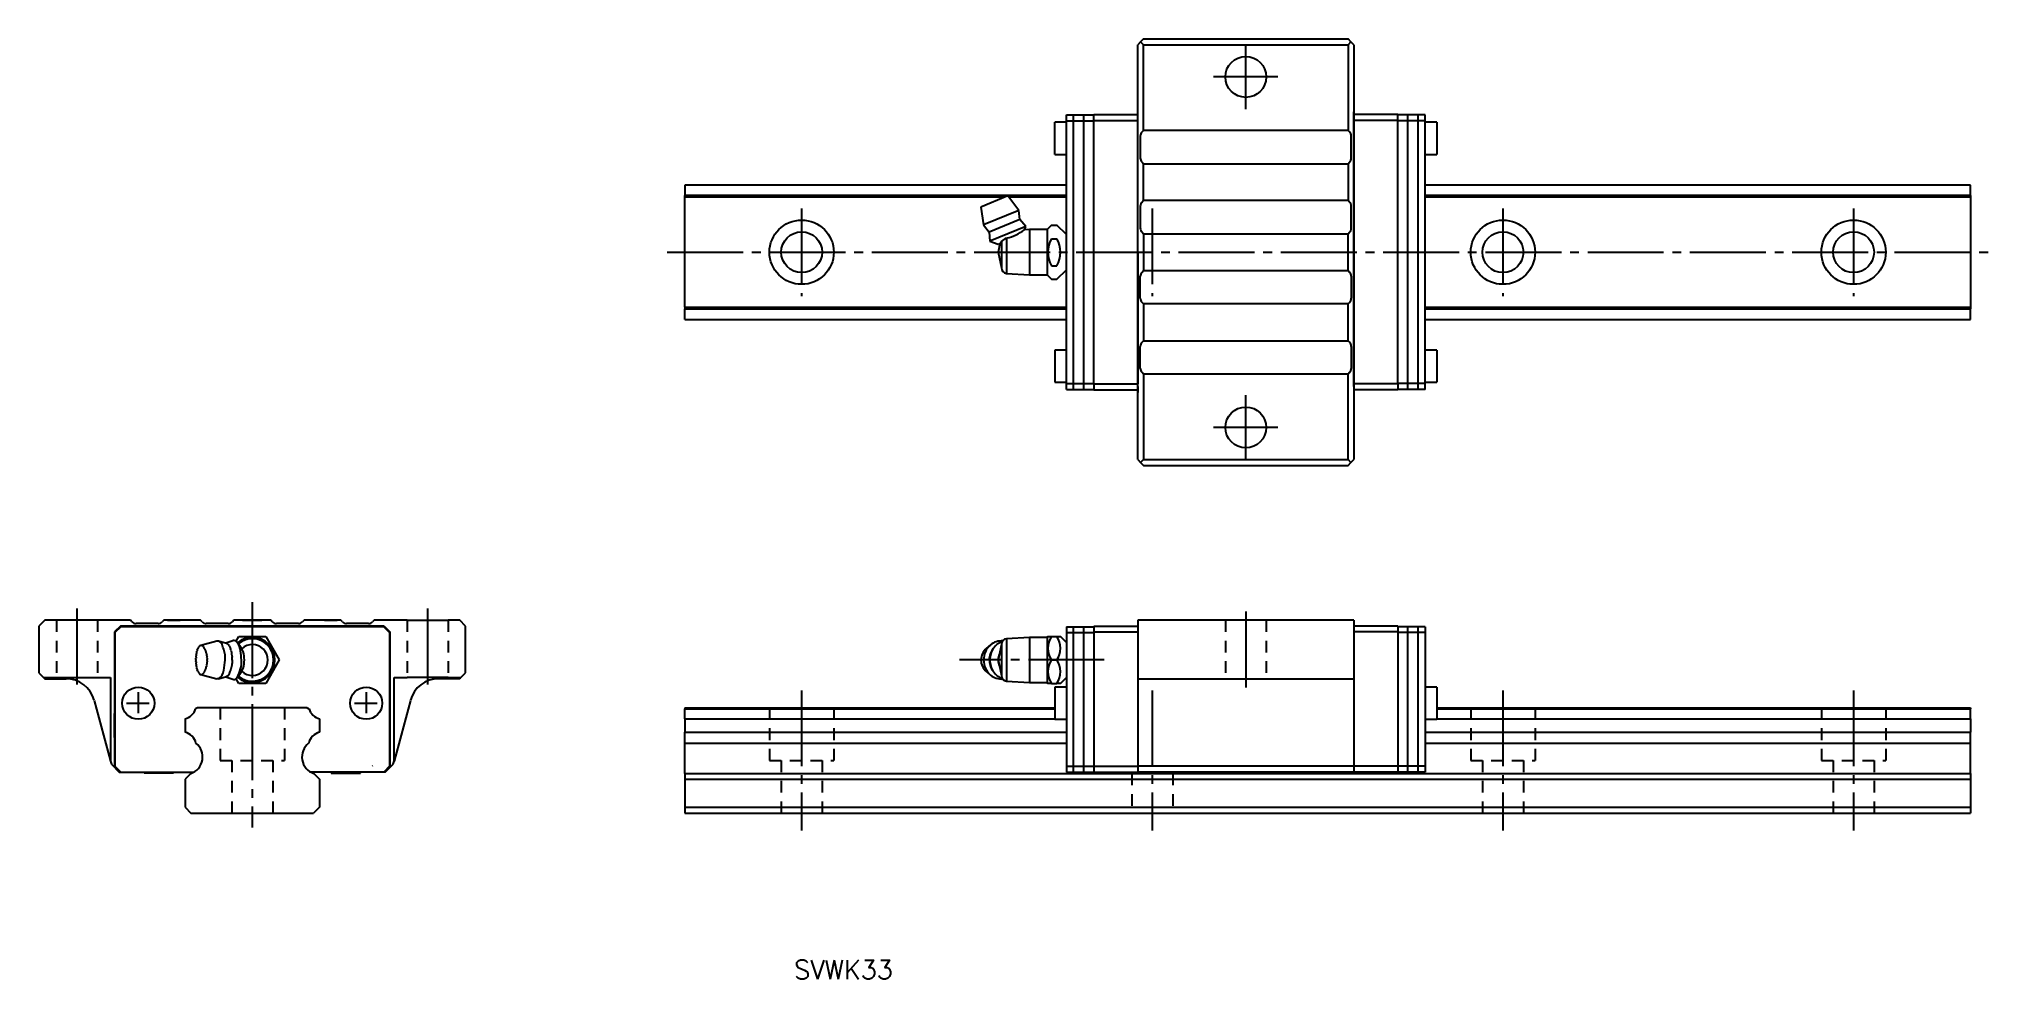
# Model space of a CAD drawing. Extents: x -74 to 260, y 684 to 845.
import ezdxf

# ---------------------------------------------------------------- set-up
doc = ezdxf.new("R2010")
doc.units = 0
doc.linetypes.add('CENTER', pattern=[17.5, 13, -1.5, 1.5, -1.5])
doc.linetypes.add('DASHED', pattern=[3.5, 2, -1.5])
doc.layers.get('0').update_dxf_attribs({"linetype": 'CONTINUOUS'})
doc.layers.add('CENTER', color=1, linetype='CENTER')
doc.styles.get("Standard").update_dxf_attribs({"font": 'txt.shx', "bigfont": '@extfont2.shx'})

msp = doc.modelspace()

# ---------------------------------------------------------------- linework, layer by layer
at = {"color": 7, "linetype": 'CONTINUOUS'}
for p, q in [((114.9, 844.7), (114.4, 844.2)), ((114.4, 773.2), (114.4, 844.2)), ((115.4, 845.2), (114.9, 844.7)), ((115.4, 844.2), (114.9, 844.7)), ((115.4, 845.2), (150.4, 845.2)), ((115.4, 829.55), (115.4, 844.2)), ((115.4, 844.2), (150.4, 844.2)), ((150.9, 844.7), (150.4, 845.2)), ((150.9, 844.7), (150.4, 844.2)), ((150.4, 844.2), (150.4, 829.55)), ((151.4, 844.2), (150.9, 844.7)), ((151.4, 844.2), (151.4, 773.2)), ((102.2, 830.95), (100.2, 830.95)), ((100.2, 825.45), (100.2, 830.95)), ((101.8, 830.95), (100.6, 830.95)), ((102.2, 785.2), (102.2, 832.2)), ((102.2, 832.2), (106.9, 832.2)), ((102.2, 831.2), (106.9, 831.2)), ((103.4, 785.2), (103.4, 832.2)), ((105.2, 785.2), (105.2, 832.2)), ((106.9, 831.25), (106.9, 832.25)), ((106.9, 832.25), (114.4, 832.25)), ((106.9, 786.15), (106.9, 831.25)), ((106.9, 831.25), (114.4, 831.25)), ((114.4, 831.7), (114.4, 832.7)), ((114.4, 831.25), (114.4, 832.3)), ((114.4, 785.7), (114.4, 831.7)), ((114.4, 808.7), (114.4, 831.25)), ((114.4, 808.7), (114.4, 831.25)), ((151.4, 831.7), (151.4, 832.7)), ((151.4, 832.3), (151.4, 831.25)), ((158.9, 832.25), (151.4, 832.25)), ((151.4, 785.7), (151.4, 831.7)), ((158.9, 831.25), (151.4, 831.25)), ((151.4, 831.25), (151.4, 808.7)), ((151.4, 808.7), (151.4, 831.25)), ((158.9, 831.25), (158.9, 832.25)), ((163.6, 832.2), (158.9, 832.2)), ((158.9, 786.15), (158.9, 831.25)), ((163.6, 831.2), (158.9, 831.2)), ((160.6, 785.2), (160.6, 832.2)), ((162.4, 785.2), (162.4, 832.2)), ((163.6, 785.2), (163.6, 832.2)), ((165.6, 830.95), (163.6, 830.95)), ((165.6, 830.95), (165.6, 825.45)), ((114.85, 828.58), (114.85, 824.81)), ((115.4, 829.55), (115.14, 829.29)), ((150.4, 829.55), (115.4, 829.55)), ((150.66, 829.29), (150.4, 829.55)), ((150.95, 824.81), (150.95, 828.58)), ((100.2, 825.45), (102.2, 825.45)), ((100.6, 825.45), (101.8, 825.45)), ((115.14, 824.1), (115.4, 823.85)), ((115.4, 823.85), (150.4, 823.85)), ((115.4, 817.55), (115.4, 823.85)), ((150.4, 823.85), (150.66, 824.1)), ((150.4, 823.85), (150.4, 817.55)), ((163.6, 825.45), (165.6, 825.45)), ((102.2, 820.2), (36.9, 820.2)), ((36.9, 820.2), (36.9, 818.4)), ((102.2, 818.4), (36.9, 818.4)), ((36.9, 818.1), (36.9, 818.4)), ((36.9, 799.3), (36.9, 818.1)), ((91.63, 818.1), (36.9, 818.1)), ((92.21, 818.34), (87.59, 816.43)), ((94.06, 815.86), (92.21, 818.34)), ((102.2, 818.1), (92.39, 818.1)), ((115.4, 817.55), (115.14, 817.29)), ((150.4, 817.55), (115.4, 817.55)), ((150.66, 817.29), (150.4, 817.55)), ((256.9, 820.2), (163.6, 820.2)), ((256.9, 818.4), (163.6, 818.4)), ((256.9, 818.1), (163.6, 818.1)), ((256.9, 818.4), (256.9, 820.2)), ((256.9, 818.4), (256.9, 818.1)), ((256.9, 818.1), (256.9, 799.3)), ((87.59, 816.43), (88.04, 813.36)), ((94.06, 815.86), (88.04, 813.36)), ((94.25, 814.31), (89.01, 812.14)), ((94.25, 814.31), (94.06, 815.86)), ((95.29, 813.12), (94.25, 814.31)), ((114.85, 816.58), (114.85, 812.81)), ((150.95, 812.81), (150.95, 816.58)), ((88.04, 813.36), (89.01, 812.14)), ((89.01, 812.14), (89.11, 810.56)), ((95.29, 813.12), (89.11, 810.56)), ((89.11, 810.56), (90.5, 810.05)), ((90.98, 810.25), (91.1, 810.51)), ((91.1, 810.51), (91.98, 811.15)), ((91.1, 810.51), (91.1, 806.05)), ((91.98, 811.15), (91.98, 805.05)), ((95.01, 812.52), (95.29, 813.12)), ((95.9, 812.57), (95.01, 812.52)), ((95.01, 812.52), (95.01, 812.52)), ((95.01, 812.52), (95.01, 812.52)), ((95.9, 812.57), (95.9, 804.82)), ((98.9, 812.57), (95.9, 812.57)), ((99.65, 813.32), (98.9, 812.57)), ((98.9, 812.57), (98.9, 804.82)), ((99.65, 813.32), (100.58, 813.32)), ((99.65, 811.01), (100.58, 811.01)), ((102.2, 811.7), (100.58, 813.32)), ((115.14, 812.1), (115.4, 811.85)), ((115.4, 811.85), (150.4, 811.85)), ((115.4, 811.85), (115.4, 805.55)), ((150.4, 811.85), (150.66, 812.1)), ((150.4, 805.55), (150.4, 811.85)), ((90.5, 810.05), (90.98, 810.25)), ((90.84, 810.19), (90.5, 808.7)), ((90.5, 808.7), (91.1, 806.05)), ((114.4, 808.7), (114.4, 786.15)), ((114.4, 786.15), (114.4, 808.7)), ((115.4, 810.35), (115.4, 807.05)), ((150.4, 807.05), (150.4, 810.35)), ((151.4, 808.7), (151.4, 786.15)), ((151.4, 808.7), (151.4, 786.15)), ((91.98, 805.05), (95.9, 804.82)), ((95.9, 804.82), (98.9, 804.82)), ((98.9, 804.82), (99.65, 804.08)), ((99.65, 806.39), (100.58, 806.39)), ((99.65, 804.08), (100.58, 804.08)), ((100.58, 804.08), (102.2, 805.7)), ((114.85, 800.81), (114.85, 804.58)), ((115.14, 805.29), (115.4, 805.55)), ((115.4, 805.55), (150.4, 805.55)), ((150.4, 805.55), (150.66, 805.29)), ((150.95, 804.58), (150.95, 800.81)), ((36.9, 799.3), (102.2, 799.3)), ((36.9, 799.3), (36.9, 799)), ((36.9, 799), (102.2, 799)), ((36.9, 797.2), (36.9, 799)), ((36.9, 797.2), (102.2, 797.2)), ((115.4, 799.85), (115.14, 800.1)), ((150.4, 799.85), (115.4, 799.85)), ((115.4, 799.85), (115.4, 793.55)), ((150.66, 800.1), (150.4, 799.85)), ((150.4, 793.55), (150.4, 799.85)), ((163.6, 799.3), (256.9, 799.3)), ((163.6, 799), (256.9, 799)), ((163.6, 797.2), (256.9, 797.2)), ((256.9, 799.3), (256.9, 799)), ((256.9, 797.2), (256.9, 799)), ((102.2, 791.95), (100.2, 791.95)), ((100.2, 791.95), (100.2, 786.45)), ((114.85, 788.81), (114.85, 792.58)), ((115.14, 793.29), (115.4, 793.55)), ((115.4, 793.55), (150.4, 793.55)), ((150.4, 793.55), (150.66, 793.29)), ((150.95, 792.58), (150.95, 788.81)), ((165.6, 791.95), (163.6, 791.95)), ((165.6, 791.95), (165.6, 786.45)), ((115.4, 787.85), (115.14, 788.1)), ((150.4, 787.85), (115.4, 787.85)), ((115.4, 787.85), (115.4, 773.2)), ((150.66, 788.1), (150.4, 787.85)), ((150.4, 773.2), (150.4, 787.85)), ((100.2, 786.45), (102.2, 786.45)), ((102.2, 786.2), (106.9, 786.2)), ((102.2, 785.2), (106.9, 785.2)), ((106.9, 786.15), (114.4, 786.15)), ((106.9, 786.15), (106.9, 785.15)), ((106.9, 785.15), (114.4, 785.15)), ((114.4, 785.1), (114.4, 786.15)), ((114.4, 785.7), (114.4, 784.7)), ((158.9, 786.15), (151.4, 786.15)), ((151.4, 786.15), (151.4, 785.1)), ((151.4, 785.7), (151.4, 784.7)), ((158.9, 785.15), (151.4, 785.15)), ((163.6, 786.2), (158.9, 786.2)), ((158.9, 786.15), (158.9, 785.15)), ((163.6, 785.2), (158.9, 785.2)), ((163.6, 786.45), (165.6, 786.45)), ((114.4, 773.2), (114.9, 772.7)), ((115.4, 773.2), (114.9, 772.7)), ((114.9, 772.7), (115.4, 772.2)), ((115.4, 773.2), (150.4, 773.2)), ((115.4, 772.2), (150.4, 772.2)), ((150.9, 772.7), (150.4, 773.2)), ((150.4, 772.2), (150.9, 772.7)), ((150.9, 772.7), (151.4, 773.2)), ((-72.6, 745.7), (-73.6, 744.7)), ((-73.6, 744.7), (-73.6, 736.7)), ((-70.6, 745.7), (-72.6, 745.7)), ((-63.6, 745.7), (-70.6, 745.7)), ((-57.95, 745.7), (-63.6, 745.7)), ((-59.65, 744.7), (-60.65, 743.7)), ((-59.6, 744.6), (-60.6, 743.6)), ((-14.55, 744.7), (-59.65, 744.7)), ((-14.6, 744.6), (-59.6, 744.6)), ((-57.69, 745.44), (-57.95, 745.7)), ((-53.21, 745.15), (-56.98, 745.15)), ((-52.25, 745.7), (-52.51, 745.44)), ((-45.95, 745.7), (-52.25, 745.7)), ((-51.6, 745.7), (-49.45, 745.7)), ((-45.69, 745.44), (-45.95, 745.7)), ((-41.21, 745.15), (-44.98, 745.15)), ((-40.25, 745.7), (-40.51, 745.44)), ((-33.95, 745.7), (-40.25, 745.7)), ((-35.45, 745.7), (-38.75, 745.7)), ((-38.75, 745.7), (-35.45, 745.7)), ((-33.69, 745.44), (-33.95, 745.7)), ((-29.21, 745.15), (-32.98, 745.15)), ((-28.25, 745.7), (-28.51, 745.44)), ((-21.95, 745.7), (-28.25, 745.7)), ((-24.75, 745.7), (-22.6, 745.7)), ((-21.69, 745.44), (-21.95, 745.7)), ((-17.21, 745.15), (-20.98, 745.15)), ((-16.25, 745.7), (-16.51, 745.44)), ((-16.25, 745.7), (-16.51, 745.44)), ((-10.6, 745.7), (-16.25, 745.7)), ((-10.6, 745.7), (-16.25, 745.7)), ((-14.6, 744.6), (-13.6, 743.6)), ((-14.55, 744.7), (-13.55, 743.7)), ((-10.6, 745.7), (-3.6, 745.7)), ((-1.6, 745.7), (-3.6, 745.7)), ((-0.6, 744.7), (-1.6, 745.7)), ((-0.6, 736.7), (-0.6, 744.7)), ((102.2, 744.6), (102.2, 719.7)), ((102.2, 744.6), (106.9, 744.6)), ((103.4, 719.7), (103.4, 744.6)), ((105.2, 719.7), (105.2, 744.6)), ((106.9, 744.7), (114.4, 744.7)), ((106.9, 744.7), (106.9, 743.7)), ((151.4, 745.7), (114.4, 745.7)), ((114.4, 745.7), (114.4, 744.7)), ((114.4, 744.7), (114.4, 737.7)), ((151.4, 745.7), (151.4, 744.7)), ((158.9, 744.7), (151.4, 744.7)), ((151.4, 744.7), (151.4, 737.7)), ((158.9, 744.7), (158.9, 743.7)), ((163.6, 744.6), (158.9, 744.6)), ((160.6, 719.7), (160.6, 744.6)), ((162.4, 719.7), (162.4, 744.6)), ((163.6, 744.6), (163.6, 719.7)), ((-60.65, 743.7), (-60.65, 729.75)), ((-60.6, 743.6), (-60.6, 731.5)), ((-43.14, 742.14), (-45.88, 741.38)), ((-42.87, 742.13), (-43.14, 742.14)), ((-41.5, 741.71), (-42.87, 742.13)), ((-40.42, 742.2), (-41.64, 741.76)), ((-39.87, 742.1), (-39.41, 742.9)), ((-39.24, 741.32), (-39.66, 741.88)), ((-39.41, 742.9), (-34.79, 742.9)), ((-38.91, 740.83), (-39.24, 741.32)), ((-38.65, 740.33), (-38.91, 740.83)), ((-34.79, 742.9), (-32.48, 738.9)), ((-13.6, 743.6), (-13.6, 731.5)), ((-13.55, 743.7), (-13.55, 720.7)), ((89.21, 741.48), (88.49, 740.88)), ((91.1, 741.55), (90.5, 738.9)), ((91.1, 741.55), (91.1, 736.25)), ((95.9, 742.77), (91.98, 742.54)), ((91.98, 742.54), (91.98, 735.25)), ((98.9, 742.77), (95.9, 742.77)), ((95.9, 742.77), (95.9, 735.02)), ((99.03, 742.9), (98.9, 742.77)), ((98.9, 742.77), (98.9, 735.02)), ((99.03, 742.9), (99.65, 742.9)), ((99.65, 742.9), (100.58, 742.9)), ((100.58, 742.9), (101.2, 742.9)), ((102.2, 741.9), (101.2, 742.9)), ((102.2, 743.6), (106.9, 743.6)), ((106.9, 743.7), (106.9, 720.7)), ((106.9, 743.7), (114.4, 743.7)), ((158.9, 743.7), (151.4, 743.7)), ((158.9, 743.7), (158.9, 720.7)), ((163.6, 743.6), (158.9, 743.6)), ((-38.91, 736.96), (-38.65, 737.47)), ((-32.48, 738.9), (-34.79, 734.9)), ((90.5, 738.9), (91.1, 736.25)), ((99.65, 738.9), (100.58, 738.9)), ((114.4, 737.7), (114.4, 720.7)), ((151.4, 737.7), (151.4, 720.7)), ((-73.6, 736.7), (-72.8, 735.9)), ((-72.8, 735.9), (-70.6, 735.9)), ((-72.8, 735.9), (-72.6, 735.7)), ((-72.6, 735.7), (-68.97, 735.7)), ((-70.6, 735.9), (-63.6, 735.9)), ((-63.6, 735.9), (-61.35, 735.9)), ((-61.35, 735.9), (-61.35, 721.56)), ((-45.88, 736.41), (-43.14, 735.66)), ((-42.86, 735.66), (-43.14, 735.66)), ((-42.87, 735.66), (-41.5, 736.08)), ((-41.64, 736.04), (-40.42, 735.59)), ((-39.41, 734.9), (-39.87, 735.7)), ((-39.66, 735.92), (-39.24, 736.48)), ((-34.79, 734.9), (-39.41, 734.9)), ((-39.24, 736.48), (-38.91, 736.96)), ((-37.1, 733.9), (-37.1, 733.91)), ((-37.1, 733.91), (-37.1, 733.91)), ((-12.85, 721.56), (-12.85, 735.9)), ((-12.85, 735.9), (-10.6, 735.9)), ((-3.6, 735.9), (-10.6, 735.9)), ((-1.6, 735.7), (-5.22, 735.7)), ((-3.6, 735.9), (-1.4, 735.9)), ((-1.4, 735.9), (-1.6, 735.7)), ((-1.4, 735.9), (-0.6, 736.7)), ((91.98, 735.25), (95.9, 735.02)), ((95.9, 735.02), (98.9, 735.02)), ((98.9, 735.02), (99.03, 734.9)), ((99.65, 734.9), (99.03, 734.9)), ((99.65, 734.9), (100.58, 734.9)), ((100.2, 734.25), (100.2, 728.75)), ((102.2, 734.25), (100.2, 734.25)), ((101.2, 734.9), (100.58, 734.9)), ((101.2, 734.9), (102.2, 735.9)), ((114.4, 735.7), (151.4, 735.7)), ((165.6, 734.25), (163.6, 734.25)), ((165.6, 734.25), (165.6, 728.75)), ((-64.14, 731.99), (-61.35, 721.56)), ((-60.6, 731.5), (-60.6, 720.7)), ((-58.63, 731.5), (-54.73, 731.5)), ((-56.6, 733.38), (-56.6, 729.78)), ((-46.5, 730.7), (-46.8, 730.52)), ((-27.7, 730.7), (-46.5, 730.7)), ((-27.7, 730.7), (-27.4, 730.52)), ((-19.63, 731.5), (-15.73, 731.5)), ((-17.6, 733.38), (-17.6, 729.78)), ((-13.6, 731.5), (-13.6, 720.7)), ((-10.05, 731.99), (-12.85, 721.56)), ((36.9, 730.7), (100.2, 730.7)), ((36.9, 730.7), (36.9, 730.52)), ((36.9, 730.52), (100.2, 730.52)), ((36.9, 728.85), (36.9, 730.52)), ((165.6, 730.7), (256.9, 730.7)), ((165.6, 730.52), (256.9, 730.52)), ((256.9, 730.7), (256.9, 730.52)), ((256.9, 728.85), (256.9, 730.52)), ((-60.65, 729.75), (-60.65, 725.65)), ((-60.65, 725.65), (-60.65, 729.75)), ((-48.6, 728.85), (-48.6, 726.54)), ((-25.6, 728.85), (-25.6, 726.54)), ((36.9, 728.85), (100.2, 728.85)), ((36.9, 728.85), (36.9, 726.54)), ((100.2, 728.75), (102.2, 728.75)), ((163.6, 728.75), (165.6, 728.75)), ((165.6, 728.85), (256.9, 728.85)), ((256.9, 728.85), (256.9, 726.54)), ((-60.65, 725.65), (-60.65, 720.7)), ((-60.65, 725.65), (-60.6, 725.65)), ((36.9, 726.54), (102.2, 726.54)), ((36.9, 724.65), (36.9, 726.54)), ((36.9, 724.65), (102.2, 724.65)), ((36.9, 719.45), (36.9, 724.65)), ((163.6, 726.54), (256.9, 726.54)), ((163.6, 724.65), (256.9, 724.65)), ((256.9, 724.65), (256.9, 726.54)), ((256.9, 719.45), (256.9, 724.65)), ((-61.35, 721.56), (-61.21, 721.06)), ((-61.21, 721.06), (-59.85, 719.7)), ((-60.85, 720.7), (-59.85, 719.7)), ((-59.85, 719.7), (-60.85, 720.7)), ((-60.65, 720.7), (-59.65, 719.7)), ((-60.6, 720.7), (-59.6, 719.7)), ((-16.54, 720.76), (-16.59, 720.75)), ((-13.6, 720.7), (-14.6, 719.7)), ((-13.55, 720.7), (-14.55, 719.7)), ((-14.35, 719.7), (-12.98, 721.06)), ((-13.35, 720.7), (-14.35, 719.7)), ((-13.35, 720.7), (-14.35, 719.7)), ((-12.98, 721.06), (-12.85, 721.56)), ((102.2, 720.7), (106.9, 720.7)), ((106.9, 720.7), (114.4, 720.7)), ((106.9, 720.7), (106.9, 719.7)), ((151.4, 720.7), (114.4, 720.7)), ((114.4, 720.7), (114.4, 719.7)), ((158.9, 720.7), (151.4, 720.7)), ((151.4, 720.7), (151.4, 719.7)), ((158.9, 720.7), (158.9, 719.7)), ((163.6, 720.7), (158.9, 720.7)), ((-59.85, 719.7), (-59.65, 719.7)), ((-59.65, 719.7), (-59.6, 719.7)), ((-59.6, 719.7), (-53.38, 719.7)), ((-55.6, 719.66), (-55.6, 719.5)), ((-50.6, 719.5), (-55.6, 719.5)), ((-53.38, 719.7), (-48.71, 719.7)), ((-53.38, 719.7), (-48.71, 719.7)), ((-50.6, 719.5), (-50.6, 719.7)), ((-48.71, 719.7), (-47.1, 719.7)), ((-48.71, 719.7), (-47.1, 719.7)), ((-47.64, 719.45), (-48.6, 718.5)), ((-48.6, 718.5), (-48.6, 713.7)), ((-25.48, 719.7), (-27.1, 719.7)), ((-26.56, 719.45), (-25.6, 718.5)), ((-25.6, 718.5), (-25.6, 713.7)), ((-20.82, 719.7), (-25.48, 719.7)), ((-23.6, 719.7), (-23.6, 719.5)), ((-23.6, 719.5), (-18.6, 719.5)), ((-14.6, 719.7), (-20.82, 719.7)), ((-18.6, 719.5), (-18.6, 719.7)), ((-14.55, 719.7), (-14.6, 719.7)), ((-14.35, 719.7), (-14.55, 719.7)), ((36.9, 719.45), (256.9, 719.45)), ((36.9, 719.45), (36.9, 718.5)), ((36.9, 718.5), (256.9, 718.5)), ((36.9, 718.5), (36.9, 713.7)), ((102.2, 719.7), (106.9, 719.7)), ((106.9, 719.7), (114.4, 719.7)), ((151.4, 719.7), (114.4, 719.7)), ((117.4, 719.7), (117.4, 719.5)), ((117.4, 719.5), (122.4, 719.5)), ((122.4, 719.5), (122.4, 719.7)), ((143.4, 719.7), (143.4, 719.5)), ((143.4, 719.5), (148.4, 719.5)), ((148.4, 719.5), (148.4, 719.7)), ((158.9, 719.7), (151.4, 719.7)), ((163.6, 719.7), (158.9, 719.7)), ((256.9, 719.45), (256.9, 718.5)), ((256.9, 718.5), (256.9, 713.7)), ((-48.6, 713.7), (-47.6, 712.7)), ((-25.6, 713.7), (-26.6, 712.7)), ((36.9, 713.7), (256.9, 713.7)), ((36.9, 713.7), (36.9, 712.7)), ((256.9, 713.7), (256.9, 712.7)), ((-47.6, 712.7), (-26.6, 712.7)), ((36.9, 712.7), (256.9, 712.7))]:
    msp.add_line(p, q, dxfattribs=at)
at = {"color": 3, "linetype": 'DASHED'}
for p, q in [((-70.6, 745.7), (-70.6, 735.9)), ((-63.6, 745.7), (-63.6, 735.9)), ((-10.6, 745.7), (-10.6, 735.9)), ((-3.6, 745.7), (-3.6, 735.9)), ((129.4, 745.7), (129.4, 735.7)), ((136.4, 745.7), (136.4, 735.7)), ((-42.6, 730.7), (-42.6, 721.7)), ((-31.6, 730.7), (-31.6, 721.7)), ((51.4, 730.7), (51.4, 721.7)), ((62.4, 730.7), (62.4, 721.7)), ((171.4, 730.7), (171.4, 721.7)), ((182.4, 730.7), (182.4, 721.7)), ((231.4, 730.7), (231.4, 721.7)), ((242.4, 730.7), (242.4, 721.7)), ((-42.6, 721.7), (-31.6, 721.7)), ((-40.6, 721.7), (-40.6, 712.7)), ((-33.6, 721.7), (-33.6, 712.7)), ((51.4, 721.7), (62.4, 721.7)), ((53.4, 721.7), (53.4, 712.7)), ((60.4, 721.7), (60.4, 712.7)), ((171.4, 721.7), (182.4, 721.7)), ((173.4, 721.7), (173.4, 712.7)), ((180.4, 721.7), (180.4, 712.7)), ((231.4, 721.7), (242.4, 721.7)), ((233.4, 721.7), (233.4, 712.7)), ((240.4, 721.7), (240.4, 712.7)), ((113.4, 719.45), (113.4, 712.7)), ((120.4, 719.45), (120.4, 712.7))]:
    msp.add_line(p, q, dxfattribs=at)
at = {"color": 7, "linetype": 'CONTINUOUS'}
for centre, radius in [((132.9, 838.7), 3.5), ((56.9, 808.7), 5.5), ((176.9, 808.7), 5.5), ((236.9, 808.7), 5.5), ((56.9, 808.7), 3.5), ((176.9, 808.7), 3.5), ((236.9, 808.7), 3.5), ((132.9, 778.7), 3.5), ((-56.6, 731.5), 2.75), ((-56.6, 731.5), 2.75), ((-17.6, 731.5), 2.75)]:
    msp.add_circle(centre, radius, dxfattribs=at)
for centre, radius, start, end in [((115.85, 828.58), 1, 135, 180), ((149.95, 828.58), 1, 0, 45), ((115.85, 824.81), 1, 180, 225), ((149.95, 824.81), 1, 315, 0), ((115.85, 816.58), 1, 135, 180), ((149.95, 816.58), 1, 0, 45), ((90.59, 818.25), 7.24, 281.1312, 307.648), ((103.65, 808.7), 4.62, 150.0092, 209.9908), ((96.58, 808.7), 4.62, 330.0001, 29.9999), ((115.85, 812.81), 1, 180, 225), ((149.95, 812.81), 1, 315, 0), ((92.1, 806.05), 1, 180, 263.2229), ((115.85, 804.58), 1, 135, 180), ((149.95, 804.58), 1, 0, 45), ((115.85, 800.81), 1, 180, 225), ((149.95, 800.81), 1, 315, 0), ((115.85, 792.58), 1, 135, 180), ((149.95, 792.58), 1, 0, 45), ((115.85, 788.81), 1, 180, 225), ((149.95, 788.81), 1, 315, 0), ((-56.98, 746.15), 1, 225, 270), ((-53.21, 746.15), 1, 270, 315), ((-44.98, 746.15), 1, 225, 270), ((-41.21, 746.15), 1, 270, 315), ((-32.98, 746.15), 1, 225, 270), ((-29.21, 746.15), 1, 270, 315), ((-20.98, 746.15), 1, 225, 270), ((-17.21, 746.15), 1, 270, 315), ((-52.15, 741.57), 5.71, 345.9229, 347.9835), ((-45.09, 740.07), 1.51, 160.0922, 167.9835), ((-68.36, 748.5), 23.24, 340.0922, 340.6158), ((-45.32, 740.39), 1.18, 149.9462, 160.6158), ((-44.26, 739.78), 2.41, 144.2871, 149.9462), ((-45.82, 740.9), 0.49, 97.1639, 144.2871), ((-45.93, 740.76), 0.628, 42.7713, 85.8209), ((-46.76, 739.99), 1.76, 34.4113, 42.7713), ((-46.44, 740.21), 1.37, 24.8028, 34.4113), ((-50.76, 738.21), 6.13, 22.7591, 24.8028), ((-46.8, 739.87), 1.84, 16.1339, 22.7591), ((-78.46, 730.72), 34.79, 15.7913, 16.1339), ((-43.28, 741.14), 1.08, 21.0278, 67.2834), ((-62.84, 733.62), 22.03, 18.6519, 21.0278), ((-45.95, 739.32), 4.21, 354.2322, 18.6519), ((-42.09, 740.45), 1.39, 55.0676, 65.0564), ((-41.66, 741.06), 0.646, 25.4744, 55.0676), ((-20.64, 751.08), 22.64, 205.4744, 206.7542), ((-42.1, 740.26), 1.4, 7.3483, 26.7542), ((-15.66, 743.67), 25.26, 187.3483, 189.748), ((-40.24, 741.73), 0.511, 60.8171, 110.5992), ((-40.47, 741.31), 0.984, 34.9878, 60.8171), ((-42.31, 740.03), 3.23, 7.3525, 34.9878), ((-37.1, 738.9), 3.88, 229.2393, 130.7607), ((-37.1, 738.9), 3.64, 229.0058, 130.9942), ((-61.15, 737.6), 22.23, 3.3561, 7.3525), ((-37.1, 738.9), 2.65, 226.8285, 133.1715), ((90.05, 739.01), 2.43, 129.9202, 156.3696), ((91.34, 738.97), 3.29, 130.7852, 155.8923), ((92.14, 738.89), 3.14, 141.4466, 179.7942), ((91.06, 739.3), 2.86, 85.1547, 130.7852), ((92.71, 738.88), 3.61, 146.9357, 163.2854), ((92.3, 739.14), 3.11, 109.6894, 146.9357), ((92.1, 741.55), 1, 96.7771, 180), ((102.57, 740.9), 3.54, 145.6279, 214.3721), ((97.66, 740.9), 3.54, 325.6279, 34.3721), ((-50.45, 739.18), 3.71, 356.9724, 0.0616), ((-44.91, 738.89), 1.83, 176.9724, 183.2469), ((-50.45, 738.57), 3.72, 0.1617, 3.2469), ((-44.92, 739.19), 1.81, 173.733, 180.0616), ((-44.92, 738.59), 1.81, 180.1617, 186.4986), ((-50.57, 739.81), 3.87, 353.733, 356.7047), ((-50.59, 737.94), 3.89, 3.5403, 6.4986), ((-44.94, 739.48), 1.77, 170.1836, 176.7047), ((-44.94, 738.29), 1.77, 183.5403, 190.0814), ((-50.94, 740.52), 4.32, 350.1836, 352.8665), ((-50.98, 737.22), 4.37, 7.4277, 10.0814), ((-44.99, 739.78), 1.68, 165.9229, 172.8665), ((-44.99, 738), 1.67, 187.4277, 194.4141), ((-52.33, 736.11), 5.9, 12.4183, 14.4141), ((-45.1, 737.71), 1.5, 192.4183, 200.4132), ((-80.06, 724.7), 35.8, 20.0721, 20.4132), ((-50.28, 739.41), 5.62, 334.4057, 336.6464), ((-46.78, 737.9), 1.81, 336.6464, 343.3865), ((-72.58, 745.6), 28.74, 343.3865, 343.8022), ((-47.01, 738.17), 2.1, 343.8022, 349.4059), ((-47.02, 739.61), 2.12, 10.2366, 15.7913), ((-10.88, 731.41), 34.65, 169.0693, 169.4059), ((-13.98, 745.57), 31.46, 190.2366, 190.607), ((-47.14, 739.36), 2.29, 5.5412, 10.607), ((-47.14, 738.42), 2.28, 349.0693, 354.1585), ((-28.65, 741.16), 16.29, 185.5412, 186.2483), ((-28.29, 736.49), 16.67, 173.4671, 174.1585), ((-47.21, 739.13), 2.37, 1.408, 6.2483), ((-47.2, 738.65), 2.37, 353.4671, 358.3172), ((-31.27, 739.52), 13.57, 181.408, 182.2531), ((-47.22, 738.89), 2.4, 357.4766, 2.2531), ((-31.2, 738.18), 13.64, 177.4766, 178.3172), ((-44.03, 737.39), 2.08, 304.0454, 352.8838), ((-117.06, 746.5), 75.68, 352.8838, 354.2322), ((-61.26, 744.54), 21.76, 338.4782, 340.7177), ((-43.22, 738.24), 2.66, 340.7177, 1.156), ((-35.63, 738.39), 4.94, 174.0912, 181.156), ((-42.34, 739.08), 1.81, 354.0912, 9.748), ((-45.15, 738.87), 6.23, 331.7244, 345.9353), ((-44.07, 738.6), 5.12, 345.9353, 3.3561), ((-43.76, 738.9), 5.31, 344.3386, 15.6614), ((-1.1, 739.67), 0.8, 51.3178, 52.0201), ((90.34, 738.88), 2.75, 156.3696, 179.7225), ((90.22, 738.88), 2.63, 179.7225, 204.1854), ((90.14, 738.85), 2.53, 204.1854, 229.5249), ((91.49, 738.91), 3.45, 155.8923, 180.1998), ((91.6, 738.91), 3.56, 180.1998, 203.7081), ((91.26, 738.76), 3.19, 203.7081, 230.0021), ((91.99, 738.89), 2.98, 179.7942, 196.5767), ((92.57, 738.92), 3.46, 163.2854, 180.3436), ((92.87, 738.92), 3.76, 180.3436, 196.0273), ((92.23, 738.96), 3.23, 196.5767, 217.9131), ((92.46, 738.8), 3.33, 196.0273, 213.7038), ((92.91, 738.9), 2.4, 154.7068, 179.7781), ((92.96, 738.91), 2.46, 180.3823, 205.1326), ((102.57, 736.9), 3.54, 145.6279, 214.3721), ((97.66, 736.9), 3.54, 325.6279, 34.3721), ((-68.97, 730.7), 5, 15.0004, 89.9996), ((-45.35, 737.38), 1.15, 200.0721, 211.1208), ((-44.57, 737.85), 2.06, 211.1208, 217.8884), ((-45.82, 736.88), 0.477, 217.8884, 242.119), ((-45.87, 736.79), 0.381, 242.119, 267.2598), ((-45.92, 737.01), 0.597, 273.2202, 298.7005), ((-45.91, 737), 0.589, 298.7005, 314.972), ((-46.62, 737.71), 1.59, 314.972, 324.4048), ((-46.41, 737.56), 1.33, 324.4048, 334.4057), ((-41.79, 736.87), 0.842, 290.5673, 338.4782), ((-40.22, 736.49), 0.919, 257.7557, 277.7073), ((-40.13, 735.82), 0.242, 277.7073, 306.3092), ((-39.15, 734.49), 1.41, 120.5653, 126.3092), ((-40.16, 736.18), 0.561, 300.5653, 331.7244), ((-5.22, 730.7), 5, 90.0004, 164.9996), ((119.9, 773.72), 48.38, 229.5249, 230.6346), ((91.11, 738.58), 2.95, 230.0021, 251.8623), ((92.49, 738.82), 3.36, 213.7038, 231.0042), ((91.05, 738.4), 2.76, 251.8623, 275.2328), ((92.2, 738.46), 2.9, 231.0042, 250.9998), ((92.1, 736.25), 1, 180, 263.2229), ((-49.18, 731.28), 2.5, 283.5091, 342.3449), ((-25.01, 731.28), 2.5, 197.6551, 256.4909), ((-49.18, 724.11), 2.5, 12.4795, 76.4909), ((-48.6, 722.3), 3, 288.5944, 51.7585), ((-25.6, 722.3), 3, 128.2415, 251.4056), ((-25.01, 724.11), 2.5, 103.5091, 167.5205)]:
    msp.add_arc(centre, radius, start, end, dxfattribs=at)
at = {"layer": 'CENTER', "color": 1, "linetype": 'CENTER'}
for p, q in [((132.9, 833.2), (132.9, 844.2)), ((138.4, 838.7), (127.4, 838.7)), ((56.9, 816.2), (56.9, 801.2)), ((116.9, 816.2), (116.9, 801.2)), ((176.9, 816.2), (176.9, 801.2)), ((236.9, 816.2), (236.9, 801.2)), ((33.9, 808.7), (259.9, 808.7)), ((132.9, 773.2), (132.9, 784.2)), ((138.4, 778.7), (127.4, 778.7)), ((-67.1, 747.7), (-67.1, 733.9)), ((-37.1, 748.81), (-37.1, 710.21)), ((-7.1, 747.7), (-7.1, 733.9)), ((132.9, 747.2), (132.9, 733.7)), ((108.69, 738.9), (83.89, 738.9)), ((56.9, 733.7), (56.9, 709.7)), ((116.9, 733.7), (116.9, 709.7)), ((176.9, 733.7), (176.9, 709.7)), ((236.9, 733.7), (236.9, 709.7))]:
    msp.add_line(p, q, dxfattribs=at)

# ---------------------------------------------------------------- texts
at = {"color": 7, "linetype": 'CONTINUOUS'}
msp.add_text('SVWK33', height=3.2, dxfattribs=at).set_placement((55.63, 684.29))

doc.saveas('drawing.dxf')
